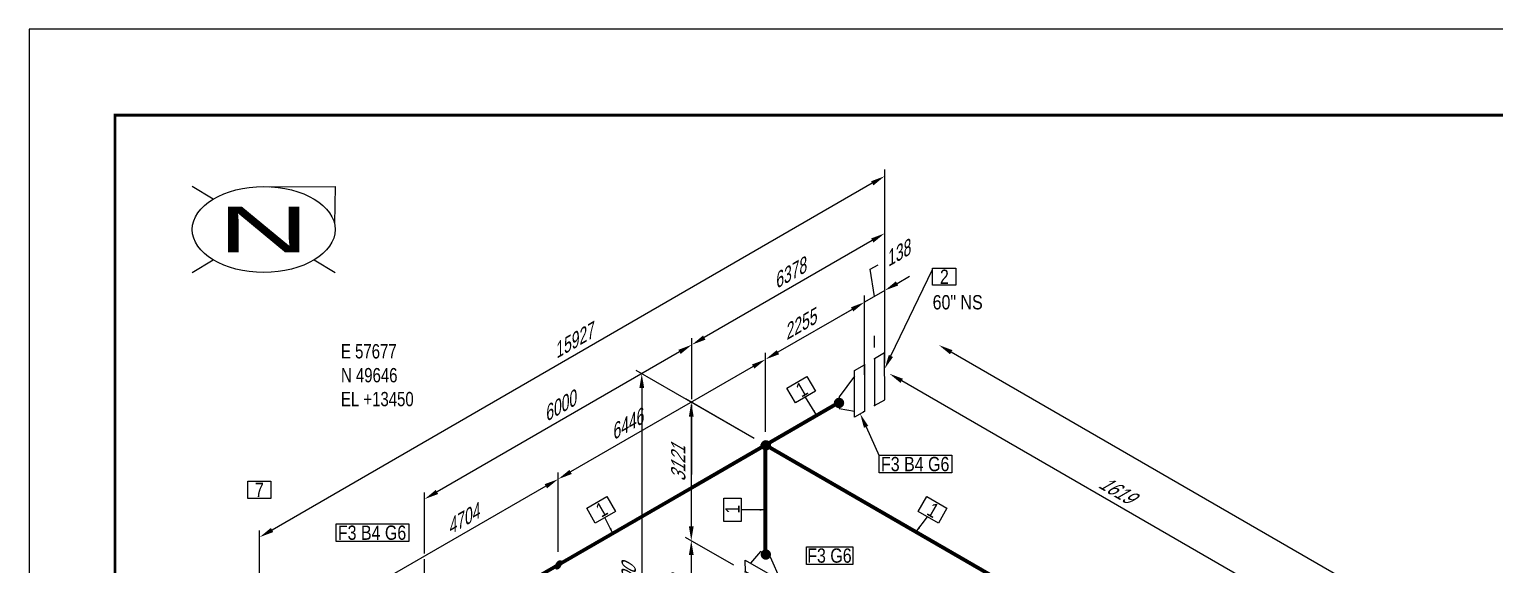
# Model space of a CAD drawing. Header units: millimetres. Extents: x 0 to 594, y 0 to 420.
# Drawn here: x 0 to 256.3, y 326.4 to 420 of the extents above; entities that cross this region are included whole.
import ezdxf
from ezdxf import colors
from ezdxf.entities.mleader import LeaderData, LeaderLine
from ezdxf.enums import TextEntityAlignment as Align
from ezdxf.math import Vec2, Vec3

# ---------------------------------------------------------------- set-up
doc = ezdxf.new("R2010")
doc.units = ezdxf.units.MM
doc.header["$LTSCALE"] = 0.25
for name, color, linetype in [('밸브', 4, 'Continuous'), ('용접', 1, 'Continuous'), ('주석', 7, 'Continuous'), ('치수', 1, 'Continuous')]:
    doc.layers.add(name, color=color, linetype=linetype)
doc.layers.add('파이프', color=3, linetype='Continuous', lineweight=70)
doc.styles.add('AdskIsoAnnotation', font='arial.ttf', dxfattribs={"width": 0.8, "height": 1})
doc.styles.add('AdskIsoMetric', font='arial.ttf', dxfattribs={"width": 0.8, "height": 2.5})
doc.styles.add('AdskIsoMetric30', font='arial.ttf', dxfattribs={"width": 0.8, "oblique": 30, "height": 2.5})
doc.styles.add('MtXpl_', font='')
doc.styles.get("Standard").update_dxf_attribs({"font": 'arial.ttf'})
doc.styles.get('MtXpl_').set_extended_font_data('Gulim')
doc.dimstyles.new('AdskIsoMetric', dxfattribs={"dimtxt": 2.5, "dimasz": 2.5, "dimexe": 1, "dimexo": 2, "dimgap": 0.8, "dimtad": 1, "dimdec": 0, "dimrnd": 1, "dimzin": 0, "dimdsep": 46, "dimtxsty": 'AdskIsoMetric', "dimcen": 0, "dimclrt": 7, "dimadec": 0, "dimazin": 0, "dimtfac": 1, "dimtdec": 0, "dimtmove": 1, "dimatfit": 3, "dimfxl": 0, "dimfrac": 2, "dimtolj": 1, "dimtzin": 0, "dimarcsym": 0})

# ---------------------------------------------------------------- blocks, each defined once
blk = doc.blocks.new('플랜지-2-IsoLeft')
at = {"color": 0, "linetype": 'ByBlock', "lineweight": -2}
blk.add_wipeout([(0.221, 0.077), (0.133, 0.128), (-0.221, -0.077), (-0.133, -0.128)], dxfattribs=at)
at = {"color": 0, "linetype": 'ByBlock', "lineweight": -2, "extrusion": (0, -0.816497, -0.57735)}
for p, q in [((0.133, 0.128), (-0.221, -0.077)), ((-0.133, -0.128), (0.221, 0.077)), ((0.221, 0.077), (0.133, 0.128)), ((-0.221, -0.077), (-0.133, -0.128))]:
    blk.add_line(p, q, dxfattribs=at)
at = {"color": 0, "linetype": 'ByBlock', "lineweight": -2}
blk.add_wipeout([(0.221, 0.077), (0.133, 0.128), (-0.221, -0.077), (-0.133, -0.128)], dxfattribs=at)
at = {"color": 0, "linetype": 'ByBlock', "lineweight": -2, "extrusion": (0, -0.816497, -0.57735)}
for p, q in [((0.133, 0.128), (-0.221, -0.077)), ((-0.133, -0.128), (0.221, 0.077)), ((0.221, 0.077), (0.133, 0.128)), ((-0.221, -0.077), (-0.133, -0.128))]:
    blk.add_line(p, q, dxfattribs=at)
blk = doc.blocks.new('개스킷-2-IsoLeft')
at = {"color": 0, "linetype": 'ByBlock', "lineweight": -2, "extrusion": (0, 0, -1)}
for p in [(0.133, 0.128), (0.221, 0.077), (-0.23, -0.071), (-0.133, -0.128)]:
    blk.add_point(p, dxfattribs=at)
blk = doc.blocks.new('플랜지WN-2-IsoLeft')
at = {"color": 0, "linetype": 'ByBlock', "lineweight": -2, "extrusion": (0, -0.816497, -0.57735)}
for p, q in [((-0.155, -0.115), (0.199, 0.089)), ((-0.066, 0.089), (-0.155, 0.038)), ((-0.155, 0.038), (-0.11, -0.089)), ((0.155, 0.064), (-0.066, 0.089)), ((0.287, 0.038), (-0.066, -0.166)), ((0.199, 0.089), (0.287, 0.038)), ((-0.066, -0.166), (-0.155, -0.115))]:
    blk.add_line(p, q, dxfattribs=at)
blk = doc.blocks.new('*D50')
at = {"layer": 'Defpoints', "color": 0}
for p in [(128.77, 347.3), (115.78, 330.61), (125.24, 325.15)]:
    blk.add_point(p, dxfattribs=at)
at = {"layer": '치수', "color": 0, "lineweight": -2}
for p, q in [((126.77, 348.45), (114.78, 355.38)), ((115.78, 352.3), (115.78, 333.11)), ((123.24, 326.3), (114.78, 331.18))]:
    blk.add_line(p, q, dxfattribs=at)
at = {"layer": '치수', "color": 0}
for points in [[(115.37, 352.3), (116.2, 352.3), (115.78, 354.8)], [(115.37, 333.11), (116.2, 333.11), (115.78, 330.61)]]:
    blk.add_solid(points, dxfattribs=at)
at = {"layer": '치수', "color": 7, "insert": (113.52, 344.01), "char_height": 2.5, "attachment_point": 5, "rotation": 90, "style": 'AdskIsoMetric30'}
blk.add_mtext('\\A1;3121', dxfattribs=at)
blk = doc.blocks.new('*D51')
at = {"layer": 'Defpoints', "color": 0}
for p in [(125.24, 325.15), (115.78, 310.19), (125.24, 304.74)]:
    blk.add_point(p, dxfattribs=at)
at = {"layer": '치수', "color": 0, "lineweight": -2}
for p, q in [((123.24, 326.3), (114.78, 331.18)), ((115.78, 328.11), (115.78, 312.69)), ((123.24, 305.89), (114.78, 310.77))]:
    blk.add_line(p, q, dxfattribs=at)
at = {"layer": '치수', "color": 0}
for points in [[(115.37, 328.11), (116.2, 328.11), (115.78, 330.61)], [(115.37, 312.69), (116.2, 312.69), (115.78, 310.19)]]:
    blk.add_solid(points, dxfattribs=at)
at = {"layer": '치수', "color": 7, "insert": (113.52, 321.71), "char_height": 2.5, "attachment_point": 5, "rotation": 90, "style": 'AdskIsoMetric30'}
blk.add_mtext('\\A1;763', dxfattribs=at)
blk = doc.blocks.new('*D53')
at = {"layer": 'Defpoints', "color": 0}
for p in [(128.77, 347.3), (107.12, 283.86), (125.24, 273.4)]:
    blk.add_point(p, dxfattribs=at)
at = {"layer": '치수', "color": 0, "lineweight": -2}
for p, q in [((126.77, 348.45), (106.12, 360.38)), ((107.12, 357.3), (107.12, 286.36)), ((123.24, 274.55), (106.12, 284.43))]:
    blk.add_line(p, q, dxfattribs=at)
at = {"layer": '치수', "color": 0}
for points in [[(106.71, 357.3), (107.54, 357.3), (107.12, 359.8)], [(106.71, 286.36), (107.54, 286.36), (107.12, 283.86)]]:
    blk.add_solid(points, dxfattribs=at)
at = {"layer": '치수', "color": 7, "insert": (104.86, 323.14), "char_height": 2.5, "attachment_point": 5, "rotation": 90, "style": 'AdskIsoMetric30'}
blk.add_mtext('\\A1;4700', dxfattribs=at)
blk = doc.blocks.new('*D57')
at = {"layer": 'Defpoints', "color": 0}
for p in [(150.43, 359.8), (128.77, 347.3), (203.63, 304.08)]:
    blk.add_point(p, dxfattribs=at)
at = {"layer": '치수', "color": 0, "lineweight": -2}
for p, q in [((223.12, 317.83), (152.59, 358.55)), ((205.63, 305.24), (226.28, 317.16))]:
    blk.add_line(p, q, dxfattribs=at)
at = {"layer": '치수', "color": 0}
for points in [[(152.8, 358.91), (152.38, 358.19), (150.43, 359.8)], [(223.32, 318.19), (222.91, 317.47), (225.28, 316.58)]]:
    blk.add_solid(points, dxfattribs=at)
at = {"layer": '치수', "color": 7, "insert": (190.12, 339.5), "char_height": 2.5, "attachment_point": 5, "rotation": 330, "style": 'AdskIsoMetric30'}
blk.add_mtext('\\A1;1619', dxfattribs=at)
blk = doc.blocks.new('*D58')
at = {"layer": 'Defpoints', "color": 0}
for p in [(159.09, 364.8), (128.77, 347.3), (363.64, 211.7)]:
    blk.add_point(p, dxfattribs=at)
at = {"layer": '치수', "color": 0, "lineweight": -2}
for p, q in [((391.79, 230.45), (161.25, 363.55)), ((365.64, 212.85), (394.96, 229.78))]:
    blk.add_line(p, q, dxfattribs=at)
at = {"layer": '치수', "color": 0}
for points in [[(161.46, 363.91), (161.04, 363.19), (159.09, 364.8)], [(392, 230.81), (391.58, 230.09), (393.96, 229.2)]]:
    blk.add_solid(points, dxfattribs=at)
at = {"layer": '치수', "color": 7, "insert": (278.79, 298.31), "char_height": 2.5, "attachment_point": 5, "rotation": 330, "style": 'AdskIsoMetric30'}
blk.add_mtext('\\A1;17093', dxfattribs=at)
blk = doc.blocks.new('*D80')
at = {"layer": 'Defpoints', "color": 0}
for p in [(115.89, 364.86), (149.61, 363.41), (115.89, 339.86)]:
    blk.add_point(p, dxfattribs=at)
at = {"layer": '치수', "color": 0, "lineweight": -2}
for p, q in [((149.61, 365.72), (149.61, 385.48)), ((147.44, 383.08), (118.06, 366.11)), ((115.89, 355.36), (115.89, 366.02)), ((115.89, 342.17), (115.89, 354.36))]:
    blk.add_line(p, q, dxfattribs=at)
at = {"layer": '치수', "color": 0}
for points in [[(147.24, 383.44), (147.65, 382.72), (149.61, 384.33)], [(117.85, 366.47), (118.27, 365.75), (115.89, 364.86)]]:
    blk.add_solid(points, dxfattribs=at)
at = {"layer": '치수', "color": 7, "insert": (132.75, 377.21), "char_height": 2.5, "attachment_point": 5, "rotation": 30, "style": 'AdskIsoMetric30'}
blk.add_mtext('\\A1;6378', dxfattribs=at)
blk = doc.blocks.new('*D81')
at = {"layer": 'Defpoints', "color": 0}
for p in [(115.89, 339.86), (69.14, 337.87), (69.14, 312.87)]:
    blk.add_point(p, dxfattribs=at)
at = {"layer": '치수', "color": 0, "lineweight": -2}
for p, q in [((115.89, 355.36), (115.89, 366.02)), ((113.73, 363.61), (71.31, 339.12)), ((115.89, 342.17), (115.89, 354.36)), ((69.14, 328.37), (69.14, 339.03)), ((69.14, 315.18), (69.14, 327.37))]:
    blk.add_line(p, q, dxfattribs=at)
at = {"layer": '치수', "color": 0}
for points in [[(113.52, 363.97), (113.94, 363.25), (115.89, 364.86)], [(71.1, 339.48), (71.52, 338.76), (69.14, 337.87)]]:
    blk.add_solid(points, dxfattribs=at)
at = {"layer": '치수', "color": 7, "insert": (92.52, 353.98), "char_height": 2.5, "attachment_point": 5, "rotation": 30, "style": 'AdskIsoMetric30'}
blk.add_mtext('\\A1;6000', dxfattribs=at)
blk = doc.blocks.new('*D82')
at = {"layer": 'Defpoints', "color": 0}
for p in [(146.07, 372.29), (149.61, 359.33), (146.07, 357.29)]:
    blk.add_point(p, dxfattribs=at)
at = {"layer": '치수', "color": 0, "lineweight": -2}
for p, q in [((147.08, 378.05), (148.47, 378.85)), ((147.84, 373.31), (147.08, 378.05)), ((151.77, 375.58), (153.94, 376.83)), ((149.61, 374.33), (146.07, 372.29)), ((149.61, 374.33), (146.07, 372.29)), ((149.61, 361.64), (149.61, 375.48)), ((146.07, 359.6), (146.07, 373.44)), ((143.91, 371.04), (141.74, 369.79))]:
    blk.add_line(p, q, dxfattribs=at)
at = {"layer": '치수', "color": 0}
for points in [[(151.57, 375.94), (151.98, 375.22), (149.61, 374.33)], [(143.7, 371.4), (144.12, 370.68), (146.07, 372.29)]]:
    blk.add_solid(points, dxfattribs=at)
at = {"layer": '치수', "color": 7, "insert": (151.64, 380.68), "char_height": 2.5, "attachment_point": 5, "rotation": 30, "style": 'AdskIsoMetric30'}
blk.add_mtext('\\A1;138', dxfattribs=at)
blk = doc.blocks.new('개스킷 해치 표식-2-IsoLeft')
at = {"linetype": 'ByBlock', "lineweight": -2, "extrusion": (0, -0.816497, -0.57735)}
blk.add_line((0, 0), (0.088, 0.051), dxfattribs=at)
blk = doc.blocks.new('*D83')
at = {"layer": 'Defpoints', "color": 0}
for p in [(128.77, 362.3), (146.07, 361.37), (128.77, 347.3)]:
    blk.add_point(p, dxfattribs=at)
at = {"layer": '치수', "color": 0, "lineweight": -2}
for p, q in [((146.07, 363.68), (146.07, 373.44)), ((143.91, 371.04), (130.94, 363.55)), ((128.77, 349.61), (128.77, 363.45))]:
    blk.add_line(p, q, dxfattribs=at)
at = {"layer": '치수', "color": 0}
for points in [[(143.7, 371.4), (144.12, 370.68), (146.07, 372.29)], [(130.73, 363.91), (131.15, 363.19), (128.77, 362.3)]]:
    blk.add_solid(points, dxfattribs=at)
at = {"layer": '치수', "color": 7, "insert": (134.56, 368.26), "char_height": 2.5, "attachment_point": 5, "rotation": 30, "style": 'AdskIsoMetric30'}
blk.add_mtext('\\A1;2255', dxfattribs=at)
blk = doc.blocks.new('*D84')
at = {"layer": 'Defpoints', "color": 0}
for p in [(128.77, 347.3), (92.52, 341.37), (92.52, 326.37)]:
    blk.add_point(p, dxfattribs=at)
at = {"layer": '치수', "color": 0, "lineweight": -2}
for p, q in [((128.77, 349.61), (128.77, 363.45)), ((126.61, 361.05), (94.68, 342.62)), ((92.52, 328.68), (92.52, 342.52))]:
    blk.add_line(p, q, dxfattribs=at)
at = {"layer": '치수', "color": 0}
for points in [[(126.4, 361.41), (126.82, 360.69), (128.77, 362.3)], [(94.47, 342.98), (94.89, 342.26), (92.52, 341.37)]]:
    blk.add_solid(points, dxfattribs=at)
at = {"layer": '치수', "color": 7, "insert": (104.27, 350.77), "char_height": 2.5, "attachment_point": 5, "rotation": 30, "style": 'AdskIsoMetric30'}
blk.add_mtext('\\A1;6446', dxfattribs=at)
blk = doc.blocks.new('*D85')
at = {"layer": 'Defpoints', "color": 0}
for p in [(92.52, 326.37), (58.7, 321.84), (58.7, 306.84)]:
    blk.add_point(p, dxfattribs=at)
at = {"layer": '치수', "color": 0, "lineweight": -2}
for p, q in [((92.52, 328.68), (92.52, 342.52)), ((90.35, 340.12), (60.86, 323.09)), ((58.7, 309.15), (58.7, 322.99))]:
    blk.add_line(p, q, dxfattribs=at)
at = {"layer": '치수', "color": 0}
for points in [[(90.14, 340.48), (90.56, 339.76), (92.52, 341.37)], [(60.65, 323.45), (61.07, 322.73), (58.7, 321.84)]]:
    blk.add_solid(points, dxfattribs=at)
at = {"layer": '치수', "color": 7, "insert": (75.61, 334.22), "char_height": 2.5, "attachment_point": 5, "rotation": 30, "style": 'AdskIsoMetric30'}
blk.add_mtext('\\A1;4704', dxfattribs=at)
blk = doc.blocks.new('*D88')
at = {"layer": 'Defpoints', "color": 0}
for p in [(149.61, 363.41), (40.29, 331.22), (40.29, 300.3)]:
    blk.add_point(p, dxfattribs=at)
at = {"layer": '치수', "color": 0, "lineweight": -2}
for p, q in [((149.61, 365.72), (149.61, 395.48)), ((147.44, 393.08), (42.46, 332.47)), ((40.29, 302.61), (40.29, 332.37))]:
    blk.add_line(p, q, dxfattribs=at)
at = {"layer": '치수', "color": 0}
for points in [[(147.24, 393.44), (147.65, 392.72), (149.61, 394.33)], [(42.25, 332.83), (42.67, 332.11), (40.29, 331.22)]]:
    blk.add_solid(points, dxfattribs=at)
at = {"layer": '치수', "color": 7, "insert": (94.95, 365.39), "char_height": 2.5, "attachment_point": 5, "rotation": 30, "style": 'AdskIsoMetric30'}
blk.add_mtext('\\A1;15927', dxfattribs=at)
blk = doc.blocks.new('Weld-2-IsoRight')
blk.add_hatch(color=256).paths.add_polyline_path([(-0.031, 0.02), (-0.031, 0.013), (-0.029, 0.006), (-0.027, -0.001), (-0.024, -0.008), (-0.02, -0.015), (-0.015, -0.021), (-0.01, -0.027), (-0.005, -0.032), (0.001, -0.035), (0.006, -0.038), (0.012, -0.039), (0.017, -0.04), (0.021, -0.039), (0.025, -0.036), (0.029, -0.033), (0.031, -0.028), (0.032, -0.023), (0.033, -0.017), (0.032, -0.01), (0.031, -0.003), (0.029, 0.004), (0.025, 0.011), (0.021, 0.018), (0.017, 0.024), (0.012, 0.03), (0.006, 0.035), (0.001, 0.039), (-0.005, 0.041), (-0.01, 0.043), (-0.015, 0.043), (-0.02, 0.042), (-0.024, 0.04), (-0.027, 0.036), (-0.029, 0.032), (-0.031, 0.026)], is_closed=False, flags=0)
blk = doc.blocks.new('Buttweld')
at = {"lineweight": -2}
blk.add_hatch(color=0, dxfattribs=at).paths.add_polyline_path([(0.044, -0.003), (0.043, 0.005), (0.041, 0.013), (0.038, 0.02), (0.033, 0.026), (0.028, 0.032), (0.021, 0.037), (0.014, 0.04), (0.007, 0.042), (-0.001, 0.043), (-0.009, 0.042), (-0.017, 0.04), (-0.024, 0.037), (-0.03, 0.032), (-0.036, 0.026), (-0.04, 0.02), (-0.044, 0.013), (-0.046, 0.005), (-0.047, -0.003), (-0.046, -0.01), (-0.044, -0.018), (-0.04, -0.025), (-0.036, -0.032), (-0.03, -0.037), (-0.024, -0.042), (-0.017, -0.045), (-0.009, -0.047), (-0.001, -0.048), (0.007, -0.047), (0.014, -0.045), (0.021, -0.042), (0.028, -0.037), (0.033, -0.032), (0.038, -0.025), (0.041, -0.018), (0.043, -0.01)], is_closed=False, flags=0)
blk = doc.blocks.new('Weld-2-IsoLeft')
blk.add_hatch(color=256).paths.add_polyline_path([(-0.033, 0.017), (-0.027, 0.02), (-0.02, 0.022), (-0.013, 0.024), (-0.005, 0.024), (0.003, 0.024), (0.011, 0.024), (0.018, 0.022), (0.025, 0.02), (0.031, 0.017), (0.036, 0.013), (0.04, 0.009), (0.043, 0.005), (0.044, 0.001), (0.044, -0.004), (0.043, -0.008), (0.04, -0.013), (0.036, -0.017), (0.031, -0.02), (0.025, -0.023), (0.018, -0.025), (0.011, -0.027), (0.003, -0.028), (-0.005, -0.028), (-0.013, -0.027), (-0.02, -0.025), (-0.027, -0.023), (-0.033, -0.02), (-0.038, -0.017), (-0.042, -0.013), (-0.045, -0.008), (-0.046, -0.004), (-0.046, 0.001), (-0.045, 0.005), (-0.042, 0.009), (-0.038, 0.013)], is_closed=False, flags=0)
blk = doc.blocks.new('AnnoRect')
at = {"color": 0, "linetype": 'ByBlock', "lineweight": -2}
blk.add_wipeout([(-0.81, -0.6), (-0.81, 0.6), (0.81, 0.6), (0.81, -0.6)], dxfattribs=at)
blk.add_lwpolyline([(-0.81, -0.6), (-0.81, 0.6), (0.81, 0.6), (0.81, -0.6)], close=True, dxfattribs=at)
at = {"color": 0, "linetype": 'ByBlock', "lineweight": -2, "style": 'AdskIsoAnnotation', "width": 0.8}
blk.add_attdef('XX', text='', height=1, dxfattribs=at).set_placement((0, 0), align=Align.MIDDLE_CENTER)

msp = doc.modelspace()

# ---------------------------------------------------------------- linework, layer by layer
at = {"color": 0, "linetype": 'ByBlock', "lineweight": 25}
for p, q in [((32.1612, 390.3033), (28.5, 392.5)), ((42, 392.476), (53.5, 392.5)), ((53.5, 392.5), (53.3884, 386)), ((28.5, 377.5), (32.1612, 379.6967)), ((49.8388, 379.6967), (53.5, 377.5))]:
    msp.add_line(p, q, dxfattribs=at)
at = {"color": 0, "linetype": 'ByBlock', "lineweight": -2}
msp.add_line((41, 385), (41, 385), dxfattribs=at)
msp.add_line((41, 385), (41, 385), dxfattribs=at)
msp.add_line((41, 385), (41, 385), dxfattribs=at)
msp.add_line((41, 385), (41, 385), dxfattribs=at)
msp.add_line((41, 385), (41, 385), dxfattribs=at)
at = {"color": 0, "linetype": 'ByBlock', "lineweight": 25}
msp.add_ellipse((41, 385), major_axis=(12.5, 0), ratio=0.6, dxfattribs=at)
at = {"layer": '파이프'}
for points in [[(141.6541, 354.7362), (115.8947, 339.864)], [(128.7744, 328.2102), (128.7744, 347.3001)], [(199.2115, 306.6332), (128.7744, 347.3001)], [(115.8947, 339.864), (69.1418, 312.8712)]]:
    msp.add_lwpolyline(points, dxfattribs=at)

# ---------------------------------------------------------------- block references
at = {"layer": '밸브', "xscale": 20, "yscale": 20, "zscale": 20}
for name, p, rotation in [('플랜지-2-IsoLeft', (148.7252, 358.8187), 59.99999999989621), ('플랜지WN-2-IsoLeft', (128.7744, 325.6586), 299.9999999959654), ('개스킷-2-IsoLeft', (128.7744, 322.0864), 120.0000000048807)]:
    msp.add_blockref(name, p, dxfattribs=dict(at, rotation=rotation))
at = {"layer": '용접', "xscale": 20, "yscale": 20, "zscale": 20}
msp.add_blockref('Buttweld', (141.6541, 354.7362), dxfattribs=at)
for name, p, rotation in [('Weld-2-IsoLeft', (128.7744, 347.3001), 5.889534881495747e-10), ('Buttweld', (128.7744, 347.3001), 89.99999999918451), ('Buttweld', (128.7744, 328.2102), 90), ('Weld-2-IsoRight', (92.5182, 326.3676), 299.9999999997809)]:
    msp.add_blockref(name, p, dxfattribs=dict(at, rotation=rotation))

# ---------------------------------------------------------------- texts
at = {"color": 0, "linetype": 'ByBlock', "lineweight": 40, "width": 2}
msp.add_text('N', height=8, dxfattribs=at).set_placement((41, 385), align=Align.MIDDLE_CENTER)
at = {"layer": '주석', "style": 'MtXpl_', "width": 0.8}
for s, p in [('E 57677', (54.5024, 362.4645)), ('N 49646', (54.5106, 358.2876)), ('EL +13450', (54.5024, 354.1107))]:
    msp.add_text(s, height=2.5, dxfattribs=at).set_placement(p)
at = {"layer": '주석', "insert": (158, 371), "char_height": 2.5, "attachment_point": 7, "style": 'AdskIsoAnnotation'}
msp.add_mtext('{\\Q0;60" NS}', dxfattribs=at)

# ---------------------------------------------------------------- dimensions: what is measured, and where the dimension line sits
at = {"layer": '치수'}
for base, p1, p2, angle, text, override, picture, middle in [((69.1418, 337.8712), (115.8947, 339.864), (69.1418, 312.8712), 210, '6000', {"dimtad": 0, "dimlfac": 111.140711, "dimtxsty": 'AdskIsoMetric30', "dimse1": 0, "dimse2": 0, "dimsd1": 0, "dimsd2": 0, "dimtmove": 1}, '*D81', (92.5182, 353.9845)), ((92.5182, 341.3676), (128.7744, 347.3001), (92.5182, 326.3676), 210, '6446', {"dimtad": 0, "dimlfac": 153.974121, "dimtxsty": 'AdskIsoMetric30', "dimse1": 0, "dimse2": 0, "dimsd1": 0, "dimsd2": 0, "dimtmove": 1}, '*D84', (104.2672, 350.7678)), ((107.1238, 283.8572), (128.7744, 347.3001), (125.2389, 273.3985), 270, '4700', {"dimtad": 0, "dimlfac": 63.598006, "dimtxsty": 'AdskIsoMetric30', "dimse1": 0, "dimse2": 0, "dimsd1": 0, "dimsd2": 0, "dimtmove": 1}, '*D53', (104.8575, 323.1371)), ((115.784, 330.6071), (128.7744, 347.3001), (125.2389, 325.1483), 270, '3121', {"dimtad": 0, "dimlfac": 140.872548, "dimtxsty": 'AdskIsoMetric30', "dimse1": 0, "dimse2": 0, "dimsd1": 0, "dimsd2": 0, "dimtmove": 1}, '*D50', (113.5177, 344.012)), ((58.6954, 321.84), (92.5182, 326.3676), (58.6954, 306.84), 210, '4704', {"dimtad": 0, "dimlfac": 120.441472, "dimtxsty": 'AdskIsoMetric30', "dimse1": 0, "dimse2": 0, "dimsd1": 0, "dimsd2": 0, "dimtmove": 1}, '*D85', (75.6068, 334.2207)), ((115.784, 310.1946), (125.2389, 325.1483), (125.2389, 304.7359), 270, '763', {"dimtad": 0, "dimlfac": 37.364566, "dimtxsty": 'AdskIsoMetric30', "dimse1": 0, "dimse2": 0, "dimsd1": 0, "dimsd2": 0, "dimtmove": 1}, '*D51', (113.5177, 321.7093))]:
    dim = msp.add_linear_dim(base=base, p1=p1, p2=p2, angle=angle, text=text, dimstyle='AdskIsoMetric', override=override, dxfattribs=at)
    dim.commit()
    dim.dimension.update_dxf_attribs({"geometry": picture, "text_midpoint": middle, "dimtype": 160})

# ---------------------------------------------------------------- leaders
at = {"layer": '주석'}
ml = msp.add_multileader_mtext('Standard', dxfattribs=at)
ml.set_content('')
ml.set_leader_properties()
ml.build(insert=Vec2(0, 0))
ml.multileader.update_dxf_attribs({"dogleg_length": 0, "arrow_head_size": 0})
ctx = ml.context
ctx.base_point, ctx.arrow_head_size = Vec3(135.7741, 355.7149), 0
notes = []
notes.append((ctx, [(0, (1, 1, 0), (135.7741, 355.7149), (-1, 0), 0, [(0, [(137.7287, 352.4699)], 0, [])])]))
ctx.mtext, ml.multileader.dxf.content_type = None, 0
ml = msp.add_multileader_mtext('Standard', dxfattribs=at)
ml.set_content('')
ml.set_leader_properties()
ml.build(insert=Vec2(0, 0))
ml.multileader.update_dxf_attribs({"dogleg_length": 0, "arrow_head_size": 0})
ctx = ml.context
ctx.base_point, ctx.arrow_head_size = Vec3(124.5, 336), 0
notes.append((ctx, [(0, (1, 1, 0), (124.5, 336), (-1, 0), 0, [(0, [(128.7744, 336)], 0, [])])]))
ctx.mtext, ml.multileader.dxf.content_type = None, 0
ml = msp.add_multileader_mtext('Standard', dxfattribs=at)
ml.set_content('')
ml.set_leader_properties()
ml.build(insert=Vec2(0, 0))
ml.multileader.update_dxf_attribs({"dogleg_length": 0, "arrow_head_size": 0})
ctx = ml.context
ctx.base_point, ctx.arrow_head_size = Vec3(100.6743, 334.6573), 0
notes.append((ctx, [(0, (1, 1, 0), (100.6743, 334.6573), (-1, 0), 0, [(0, [(102.0684, 331.8814)], 0, [])])]))
ctx.mtext, ml.multileader.dxf.content_type = None, 0
ml = msp.add_multileader_mtext('Standard', dxfattribs=at)
ml.set_content('')
ml.set_leader_properties()
ml.build(insert=Vec2(0, 0))
ml.multileader.update_dxf_attribs({"dogleg_length": 0, "arrow_head_size": 0})
ctx = ml.context
ctx.base_point, ctx.arrow_head_size = Vec3(157.089, 334.7939), 0
notes.append((ctx, [(0, (1, 1, 0), (157.089, 334.7939), (-1, 0), 0, [(0, [(155.0688, 332.1191)], 0, [])])]))
ctx.mtext, ml.multileader.dxf.content_type = None, 0
for ctx, leaders in notes:
    for number, flags, end, landing, length, lines in leaders:
        leader = LeaderData()
        leader.index, (leader.has_last_leader_line, leader.has_dogleg_vector, leader.attachment_direction) = number, flags
        leader.last_leader_point, leader.dogleg_vector, leader.dogleg_length = Vec3(end), Vec3(landing), length
        for number, points, colour, breaks in lines:
            line = LeaderLine()
            line.index, line.vertices, line.color, line.breaks = number, Vec3.list(points), colors.encode_raw_color(colour), breaks
            leader.lines.append(line)
        ctx.leaders.append(leader)

# ---------------------------------------------------------------- next in the draw order: block references
at = {"layer": '밸브', "xscale": 20, "yscale": 20, "zscale": 20}
for name, p, rotation in [('플랜지WN-2-IsoLeft', (143.8638, 356.012), 60.00000000188277), ('개스킷-2-IsoLeft', (146.9574, 357.7981), 59.99999999525244)]:
    msp.add_blockref(name, p, dxfattribs=dict(at, rotation=rotation))
at = {"layer": '치수', "xscale": 20, "yscale": 20, "zscale": 20, "rotation": 59.99999999977661}
msp.add_blockref('개스킷 해치 표식-2-IsoLeft', (147.8413, 364.3909), dxfattribs=at)

# ---------------------------------------------------------------- next in the draw order: dimensions: what is measured, and where the dimension line sits
at = {"layer": '치수'}
for base, p1, p2, angle, text, override, picture, middle in [((40.2941, 331.216), (149.609, 363.4115), (40.2941, 300.2985), 210, '15927', {"dimtad": 0, "dimlfac": 126.177774, "dimtxsty": 'AdskIsoMetric30', "dimse1": 0, "dimse2": 0, "dimsd1": 0, "dimsd2": 0, "dimtmove": 1}, '*D88', (94.9516, 365.3894)), ((115.8947, 364.864), (149.609, 363.4115), (115.8947, 339.864), 210, '6378', {"dimtad": 0, "dimlfac": 155.669121, "dimtxsty": 'AdskIsoMetric30', "dimse1": 0, "dimse2": 0, "dimsd1": 0, "dimsd2": 0, "dimtmove": 1}, '*D80', (132.7519, 377.2144)), ((146.0735, 372.2878), (149.609, 359.329), (146.0735, 357.2878), 210, '138', {"dimtad": 0, "dimlfac": 33.846069, "dimtxsty": 'AdskIsoMetric30', "dimse1": 0, "dimse2": 0, "dimsd1": 0, "dimsd2": 0, "dimtmove": 1}, '*D82', (149.1611, 379.2454)), ((128.7744, 362.3001), (146.0735, 361.3703), (128.7744, 347.3001), 210, '2255', {"dimtad": 0, "dimlfac": 102.427969, "dimtxsty": 'AdskIsoMetric30', "dimse1": 0, "dimse2": 0, "dimsd1": 0, "dimsd2": 0, "dimtmove": 1}, '*D83', (134.5643, 368.2599)), ((159.0853, 364.8001), (363.6443, 211.6979), (128.7744, 347.3001), 150, '17093', {"dimtad": 0, "dimlfac": 63.027137, "dimtxsty": 'AdskIsoMetric30', "dimse1": 0, "dimse2": 1, "dimsd1": 0, "dimsd2": 0, "dimtmove": 1}, '*D58', (278.7866, 298.3075)), ((150.425, 359.8001), (203.631, 304.0817), (128.7744, 347.3001), 150, '1619', {"dimtad": 0, "dimlfac": 18.729529, "dimtxsty": 'AdskIsoMetric30', "dimse1": 0, "dimse2": 1, "dimsd1": 0, "dimsd2": 0, "dimtmove": 1}, '*D57', (190.1196, 339.4994))]:
    dim = msp.add_linear_dim(base=base, p1=p1, p2=p2, angle=angle, text=text, dimstyle='AdskIsoMetric', override=override, dxfattribs=at)
    dim.commit()
    dim.dimension.update_dxf_attribs({"geometry": picture, "text_midpoint": middle, "dimtype": 160})

# ---------------------------------------------------------------- next in the draw order: leaders
at = {"layer": '주석'}
ml = msp.add_multileader_mtext('Standard', dxfattribs=at)
ml.set_content('')
ml.set_leader_properties()
ml.build(insert=Vec2(0, 0))
ml.multileader.update_dxf_attribs({"dogleg_length": 0, "arrow_head_size": 2.5})
ctx = ml.context
ctx.base_point, ctx.arrow_head_size = Vec3(158, 378), 2.5
notes = []
notes.append((ctx, [(0, (1, 1, 0), (158, 378), (-1, 0), 0, [(0, [(149.609, 360.6467)], 0, [])])]))
ctx.mtext, ml.multileader.dxf.content_type = None, 0
ml = msp.add_multileader_mtext('Standard', dxfattribs=at)
ml.set_content('')
ml.set_leader_properties()
ml.build(insert=Vec2(0, 0))
ml.multileader.update_dxf_attribs({"dogleg_length": 0, "arrow_head_size": 2.5})
ctx = ml.context
ctx.base_point, ctx.arrow_head_size = Vec3(148.6501, 345.4478), 2.5
notes.append((ctx, [(0, (1, 1, 0), (148.6501, 345.4478), (-1, 0), 0, [(0, [(145.3299, 352.776)], 0, [])])]))
ctx.mtext, ml.multileader.dxf.content_type = None, 0
for ctx, leaders in notes:
    for number, flags, end, landing, length, lines in leaders:
        leader = LeaderData()
        leader.index, (leader.has_last_leader_line, leader.has_dogleg_vector, leader.attachment_direction) = number, flags
        leader.last_leader_point, leader.dogleg_vector, leader.dogleg_length = Vec3(end), Vec3(landing), length
        for number, points, colour, breaks in lines:
            line = LeaderLine()
            line.index, line.vertices, line.color, line.breaks = number, Vec3.list(points), colors.encode_raw_color(colour), breaks
            leader.lines.append(line)
        ctx.leaders.append(leader)

# ---------------------------------------------------------------- next in the draw order: block references
ref = msp.add_blockref('AnnoRect', (160.0238, 376.7519), dxfattribs=dict(at, xscale=2.5, yscale=2.5, zscale=2.5))
ref.add_attrib('XX_001', '2', (159.2796, 375.4968), dxfattribs={"layer": '0', "color": 0, "linetype": 'ByBlock', "lineweight": -2, "height": 2.5, "style": 'AdskIsoAnnotation', "width": 0.8})
ref = msp.add_blockref('AnnoRect', (135, 357), dxfattribs=dict(at, xscale=2.5, yscale=2.5, zscale=2.5, rotation=29.99999999907037))
ref.add_attrib('XX_001', '1', (135.0451, 355.5767), dxfattribs={"layer": '0', "color": 0, "linetype": 'ByBlock', "lineweight": -2, "height": 2.5, "rotation": 30, "style": 'AdskIsoAnnotation', "width": 0.8})
ref = msp.add_blockref('AnnoRect', (155, 344), dxfattribs=dict(at, xscale=7.844095940959409, yscale=2.586971350613916, zscale=2.5))
ref.add_attrib('XX_001', 'F3 B4 G6', (148.9707, 342.7509), dxfattribs={"layer": '0', "color": 0, "linetype": 'ByBlock', "lineweight": -2, "height": 2.5, "style": 'AdskIsoAnnotation', "width": 0.8})
ref = msp.add_blockref('AnnoRect', (40.2465, 339.5), dxfattribs=dict(at, xscale=2.5, yscale=2.5, zscale=2.5))
ref.add_attrib('XX_001', '7', (39.4668, 338.25), dxfattribs={"layer": '0', "color": 0, "linetype": 'ByBlock', "lineweight": -2, "height": 2.5, "style": 'AdskIsoAnnotation', "width": 0.8})
ref = msp.add_blockref('AnnoRect', (100, 336), dxfattribs=dict(at, xscale=2.5, yscale=2.5, zscale=2.5, rotation=29.99999999907037))
ref.add_attrib('XX_001', '1', (100.0451, 334.5767), dxfattribs={"layer": '0', "color": 0, "linetype": 'ByBlock', "lineweight": -2, "height": 2.5, "rotation": 30, "style": 'AdskIsoAnnotation', "width": 0.8})
ref = msp.add_blockref('AnnoRect', (123, 336), dxfattribs=dict(at, xscale=2.5, yscale=2.5, zscale=2.5, rotation=89.99999999930994))
ref.add_attrib('XX_001', '1', (124.2551, 335.3274), dxfattribs={"layer": '0', "color": 0, "linetype": 'ByBlock', "lineweight": -2, "height": 2.5, "rotation": 90, "style": 'AdskIsoAnnotation', "width": 0.8})
ref = msp.add_blockref('AnnoRect', (158, 336), dxfattribs=dict(at, xscale=2.5, yscale=2.5, zscale=2.5, rotation=329.9999999996203))
ref.add_attrib('XX_001', '1', (156.79, 335.2493), dxfattribs={"layer": '0', "color": 0, "linetype": 'ByBlock', "lineweight": -2, "height": 2.5, "rotation": 330, "style": 'AdskIsoAnnotation', "width": 0.8})
ref = msp.add_blockref('AnnoRect', (60, 332), dxfattribs=dict(at, xscale=7.844095940959409, yscale=2.586971350613916, zscale=2.5))
ref.add_attrib('XX_001', 'F3 B4 G6', (53.9707, 330.7509), dxfattribs={"layer": '0', "color": 0, "linetype": 'ByBlock', "lineweight": -2, "height": 2.5, "style": 'AdskIsoAnnotation', "width": 0.8})
ref = msp.add_blockref('AnnoRect', (140, 328), dxfattribs=dict(at, xscale=5.008302583025831, yscale=2.586971350613916, zscale=2.5))
ref.add_attrib('XX_001', 'F3 G6', (136.0675, 326.7509), dxfattribs={"layer": '0', "color": 0, "linetype": 'ByBlock', "lineweight": -2, "height": 2.5, "style": 'AdskIsoAnnotation', "width": 0.8})

# ---------------------------------------------------------------- next in the draw order: linework, layer by layer
msp.add_lwpolyline([(0, 0), (594, 0), (594, 420), (0, 420)], close=True)
at = {"const_width": 0.5}
msp.add_lwpolyline([(15, 15), (579, 15), (579, 405), (15, 405)], close=True, dxfattribs=at)

doc.saveas('drawing.dxf')
